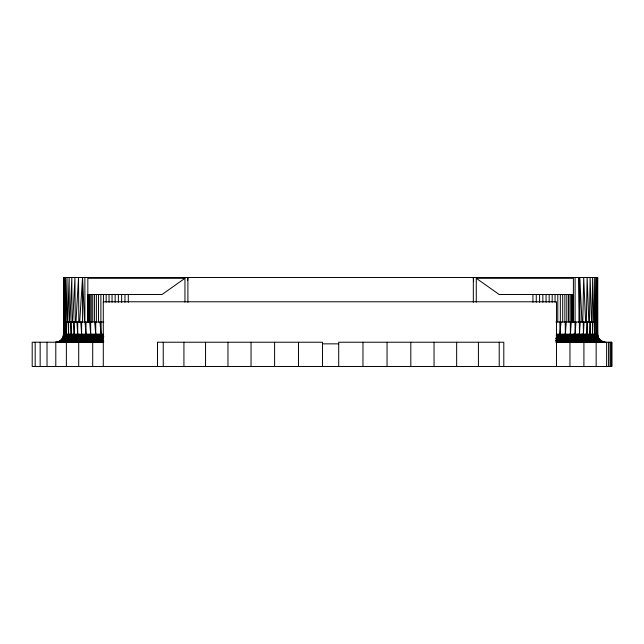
<?xml version="1.0" encoding="UTF-8"?>
<svg xmlns="http://www.w3.org/2000/svg" width="644" height="644" viewBox="0 0 644 644"><rect width="100%" height="100%" fill="white"/><g stroke="black" fill="none" stroke-linecap="round" stroke-linejoin="round"><path stroke-width="0.97" d="M57.324 342.125C61.116 341.553 64.11 337.963 64.038 334.139L64.078 291.402M56.004 342.23C60.665 342.866 65.181 338.841 65.036 334.139L65.052 322M64.038 334.139L63.603 277.492L597.632 277.492L597.568 334.139L598.308 337.392L556.537 337.392M597.31 313.266L597.568 277.492L597.632 334.139L598.067 336.764L556.432 336.764M58.797 342.23C63.072 342.31 66.67 338.333 66.557 334.139L66.582 322M61.067 342.23C65.31 342.294 68.723 338.253 68.602 334.139L68.626 322M63.901 342.23C68.095 342.27 71.267 338.14 71.146 334.139L71.178 322M67.266 342.23C71.404 342.23 74.302 338.011 74.181 334.139L74.213 322M71.154 342.23C75.219 342.181 77.787 337.867 77.674 334.139L77.715 322M75.525 342.23C79.51 342.101 81.699 337.706 81.611 334.139L81.643 322M80.347 342.23C84.235 342.004 86.006 337.528 85.95 334.139L85.982 322M85.588 342.23C89.347 341.867 90.675 337.351 90.667 334.139L90.699 322M91.207 342.23C94.805 341.698 95.666 337.174 95.731 334.139L95.755 322M97.164 342.23C100.545 341.473 100.955 337.013 101.084 334.139L101.116 322M597.004 322.209L597.165 277.492L597.592 334.808L556.255 334.808M595.893 322.209L596.167 277.492L596.795 322.209M603.871 342.125C600.071 341.553 597.085 337.963 597.157 334.139L597.246 322M594.259 322.209L594.662 277.492L595.571 322.209M592.11 322.209L592.641 277.492L593.832 322.209M604.064 342.23C599.765 342.326 596.03 338.398 596.143 334.139L596.32 322M589.461 322.209L590.129 277.492L591.578 322.209M586.338 322.209L587.135 277.492L588.833 322.209M64.529 322.209L65.358 277.492L65.447 322.209M582.756 322.209L583.697 277.492L585.613 322.209M602.349 342.23C598.083 342.31 594.484 338.333 594.597 334.139L594.871 322M65.793 322.209L67 277.492L67.129 322.209M600.063 342.23C595.829 342.294 592.424 338.245 592.544 334.139L592.899 322M62.701 337.987L63.667 334.139L64.239 277.492L64.295 322.209M67.588 322.209L69.158 277.492L69.327 322.209M597.213 342.23C593.027 342.27 589.856 338.132 589.976 334.139L590.427 322M63.651 334.808L63.651 277.492L63.587 334.139L63.152 336.764L103.7 336.764M69.89 322.209L71.814 277.492L72.023 322.209M593.832 342.23C589.695 342.23 586.813 338.003 586.934 334.139L587.473 322M72.683 322.209L74.945 277.492L75.203 322.209M589.936 342.23C585.871 342.173 583.319 337.858 583.424 334.139L584.052 322M75.96 322.209L78.528 277.492L78.834 322.209M585.557 342.23C581.572 342.101 579.399 337.698 579.479 334.139L580.196 322M79.679 322.209L82.537 277.492L84.573 322.056M580.719 342.23C576.839 341.996 575.084 337.52 575.132 334.139L575.929 322M575.47 342.23C571.719 341.867 570.407 337.343 570.407 334.139L571.284 322L571.196 294.485M569.851 342.23C566.261 341.69 565.408 337.166 565.351 334.139L566.301 322M187.654 280.47L187.895 277.492L187.895 302.334M563.894 342.23C560.513 341.465 560.119 337.005 559.99 334.139L561.005 322M64.014 334.808L64.11 334.139M61.969 339.106L62.903 337.392L103.595 337.392M61.067 340.096L62.267 338.567L103.314 338.567M60.56 340.523L61.454 339.621L102.943 339.621M61.212 340.523L61.719 340.096M184.949 302.149L184.949 278.297L162.055 294.485L87.834 294.485M58.218 341.795L60.464 340.523L103.483 340.523M59.514 341.553L60.109 341.256M58.846 341.553L60.013 340.918L103.249 340.918M58.894 341.795L56.664 342.206M588.753 339.621L591.506 339.106M597.568 277.492L597.632 334.139L574.472 334.139L570.431 334.808L569.755 334.139M588.053 338.567L581.089 339.621M585.146 339.621L588.391 339.106M584.213 337.987L571.751 339.621M575.438 336.764L579.664 336.128M579.809 336.764L571.019 337.987M69.23 339.621L85.483 337.392M584.486 338.567L576.613 339.621M81.281 336.764L85.781 336.128M579.994 337.392L561.021 339.621M81.096 337.392L85.652 336.764M580.212 337.987L566.543 339.621M72.353 339.621L90.24 337.392M58.886 342.125L57.59 342.23M56.165 342.206L56.93 342.125M75.952 339.621L90.055 337.987M89.846 338.567L80.001 339.621M94.99 338.567L84.469 339.621M89.331 339.621L94.773 339.106M94.531 339.621L100.263 339.106M55.497 342.23L56.261 342.206M184.949 278.297L87.834 278.297L87.834 322.072M476.278 302.149L476.278 278.297L573.393 278.297L573.393 322M573.393 294.485L499.172 294.485L476.278 278.297M63.587 322L103.765 322M555.941 322L597.632 322M102.96 334.139L63.587 334.139L63.563 334.808L102.951 334.808M556.368 334.139L573.981 334.172M63.474 335.468L102.911 335.468M556.287 335.468L597.737 335.468M63.337 336.128L103.789 336.128M556.344 336.128L597.874 336.128M62.613 337.987L103.467 337.987M555.708 337.987L598.606 337.987L600.24 340.096L556.392 340.096M555.853 338.567L598.944 338.567L599.339 339.106L556.014 339.106M61.88 339.106L103.137 339.106M556.199 339.621L599.765 339.621L601.295 340.918L555.853 340.918M60.979 340.096L103.7 340.096M555.635 340.523L600.747 340.523L605.054 342.206M59.353 341.256L103 341.256M58.749 341.553L103.74 341.553M556.327 341.553L603.09 341.795L556.585 341.795L556.086 341.256L602.47 341.553M103.62 341.795L56.833 342.125L103.08 342.125M57.485 341.98L103.354 341.98M556.585 341.795L603.734 341.98M556.843 341.98L604.386 342.125L603.661 341.98M103.684 342.206L32.2 342.23L32.2 366.508L611.8 366.508L611.8 342.23L555.788 342.23M322.523 343.848L338.704 343.848M604.314 342.206L605.714 342.23M603.702 342.23L602.406 342.125M557.648 342.23L557.108 342.125M604.523 342.206L602.373 341.795M601.158 341.256L601.754 341.553M600.047 340.523L599.073 339.621M574.472 334.139L575.148 334.808L578.827 334.139L579.503 334.808L582.788 334.139L583.448 334.808L586.33 334.139L586.958 334.808M564.707 334.139L565.368 334.808M559.378 334.139L559.998 334.808M589.429 334.139L590.001 334.808M592.053 334.139L592.569 334.808M594.187 334.139L594.629 334.808M598.542 337.987L598.88 338.567M597.922 337.987L598.26 338.567M595.813 334.139L596.167 334.808M598.244 337.392L598.606 337.987M596.932 334.139L597.181 334.808M597.519 334.139L597.656 334.808M99.965 322L101.084 334.139M94.676 322L95.731 334.139M473.654 281.468L473.332 277.492L473.332 302.334M89.693 322L90.667 334.139M85.056 322L85.95 334.139M80.806 322L81.611 334.139M76.958 322L77.674 334.139M73.561 322L74.181 334.139M581.943 322.209L579.825 277.492L579.825 322.209M70.631 322L71.146 334.139M68.184 322L68.602 334.139M66.243 322L66.557 334.139M64.835 322L65.036 334.139M579.648 322.209L578.972 277.492L578.972 322.499M583.295 322L583.424 334.139M579.35 322L579.479 334.139M574.995 322L575.132 334.139M570.27 322L570.407 334.139M565.215 322L565.351 334.139M559.861 322L559.99 334.139M589.864 322L589.976 334.139M586.813 322L586.934 334.139M592.448 322L592.544 334.139M594.525 322L594.597 334.139M596.078 322L596.143 334.139M597.117 322L597.157 334.139M82.537 277.492L82.553 322.209M611.703 342.23L611.703 366.508M611.132 342.23L611.132 366.508M610.085 342.23L610.085 366.508M608.58 342.23L608.58 366.508M606.616 342.23L606.616 366.508M596.159 342.23L596.159 366.508M583.907 342.23L583.907 366.508M575.1 277.492L575.1 322.217M573.257 294.485L573.257 322M572.838 294.485L572.838 322M572.154 294.485L572.154 322M569.98 294.485L569.98 322M569.956 342.23L569.956 366.508M568.515 294.485L568.515 322M566.801 294.485L566.801 322M564.86 294.485L564.86 322M562.695 294.485L562.695 322M560.336 294.485L560.336 322M557.784 294.485L557.784 322M556.472 366.508L556.472 301.77L103.29 301.77L103.29 366.508M555.056 294.485L555.056 302.35M552.19 294.485L552.19 302.35M549.179 294.485L549.179 302.35M546.064 294.485L546.064 302.35M542.86 294.485L542.86 302.35M539.591 294.485L539.591 302.35M536.267 294.485L536.267 302.35M532.926 294.485L532.926 302.35M503.793 366.508L503.793 342.23L338.704 342.23L338.704 366.508M499.221 342.23L499.221 366.508M478.42 342.23L478.42 366.508M456.652 342.23L456.652 366.508M434.056 342.23L434.056 366.508M410.808 342.23L410.808 366.508M387.052 342.23L387.052 366.508M362.966 342.23L362.966 366.508M322.523 366.508L322.523 342.23L157.482 342.23L157.482 366.508M298.478 342.23L298.478 366.508M274.594 342.23L274.594 366.508M251.039 342.23L251.039 366.508M227.968 342.23L227.968 366.508M205.549 342.23L205.549 366.508M183.926 342.23L183.926 366.508M163.246 342.23L163.246 366.508M128.301 294.485L128.301 302.35M124.96 294.485L124.96 302.35M121.636 294.485L121.636 302.35M118.367 294.485L118.367 302.35M115.163 294.485L115.163 302.35M112.048 294.485L112.048 302.35M109.037 294.485L109.037 302.35M106.163 294.485L106.163 302.35M103.443 294.485L103.443 302.35M100.891 294.485L100.891 322M98.532 294.485L98.532 322M96.367 294.485L96.367 322M94.427 294.485L94.427 322M92.712 294.485L92.712 322M92.704 342.23L92.704 366.508M91.247 294.485L91.247 322M90.031 294.485L90.031 322M89.073 294.485L89.073 322M88.389 294.485L88.389 322M87.97 294.485L87.97 322M84.887 277.492L84.887 322.056M78.705 342.23L78.705 366.508M66.372 342.23L66.372 366.508M55.795 342.23L55.795 366.508M47.028 342.23L47.028 366.508M40.153 342.23L40.153 366.508M35.195 342.23L35.195 366.508"/></g></svg>
